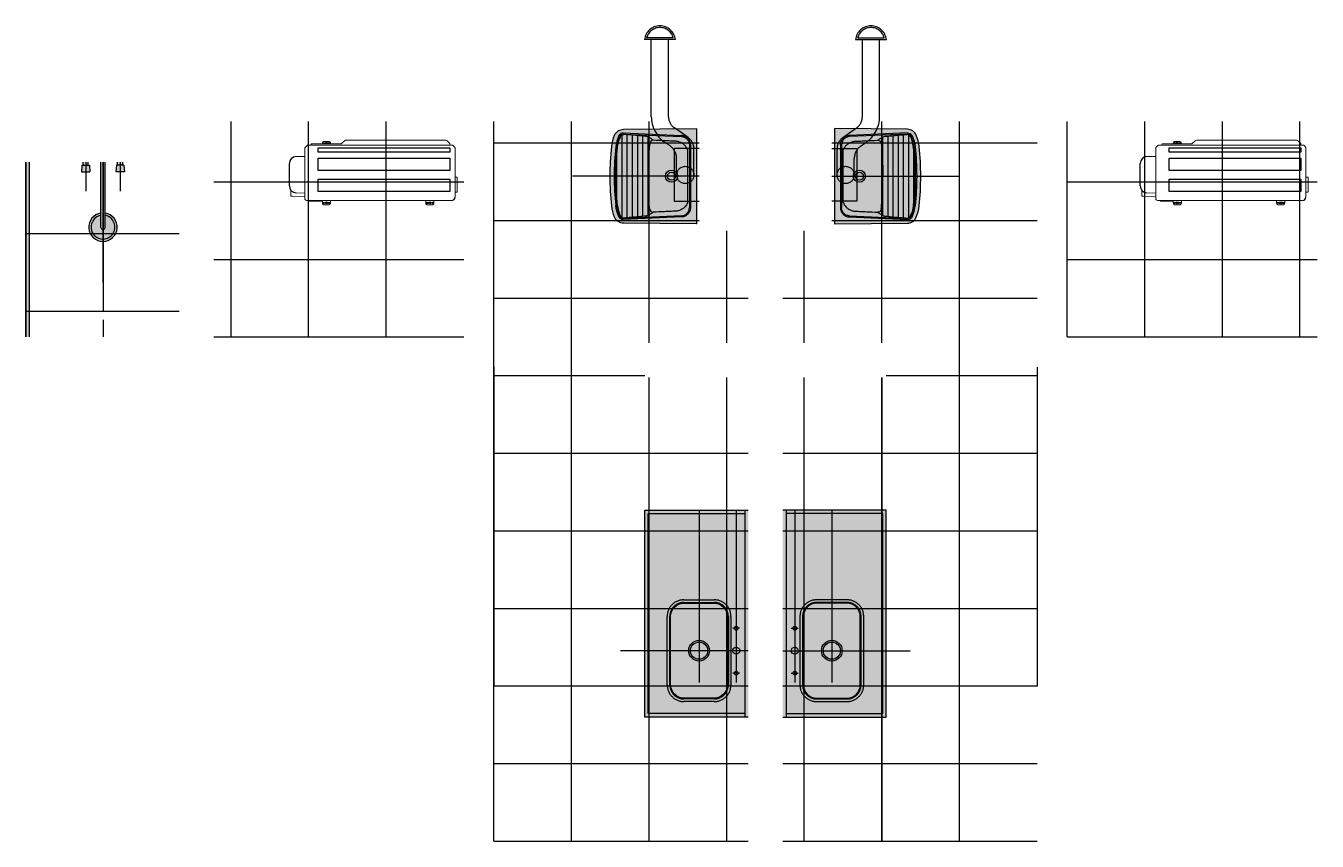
# Model space of a CAD drawing. Header units: millimetres. Extents: x -16.5 to 79.8, y -29.3 to 65.7.
# Drawn here: x -4.29 to 3.2, y 3.77 to 8.5 of the extents above; entities that cross this region are included whole.
import ezdxf

# ---------------------------------------------------------------- set-up
doc = ezdxf.new("R2010")
doc.units = ezdxf.units.MM
doc.header["$LTSCALE"] = 20
doc.linetypes.add('HIDDEN', pattern=[0.375, 0.25, -0.125])
for name, color, linetype in [('Arco-Condensadora', 3, 'Continuous'), ('ARQ-STA - MOBILIÁRIO_GERAL', 251, 'Continuous'), ('ARQ-STA - PISO', 1, 'Continuous'), ('ARQ-STA - PISOS_APARTAMENTOS - BANHEIROS', 8, 'Continuous')]:
    doc.layers.add(name, color=color, linetype=linetype)

# ---------------------------------------------------------------- blocks, each defined once
blk = doc.blocks.new('COND 31.000')
at = {"layer": 'Arco-Condensadora', "color": 8, "linetype": 'Continuous', "lineweight": 5}
for p, q in [((0.02155461180559115, 0.2322039318539026), (0.04847880107038094, 0.2322039318539026)), ((0.1394997727214928, 0.2343993782288862), (0.1197653006007897, 0.2186118005323152)), ((0.7210088845449363, 0.239661904127729), (0.1526560874686353, 0.239661904127729)), ((0.6946962550506584, 0.239661904127729), (0.6951347988755643, 0.239661904127729)), ((0.7341651992920717, 0.2343993782288862), (0.7508298646384475, 0.2199274320070259)), ((-0.09022624291785775, 0.1927377148629574), (-0.09022624291785775, -0.1002960681460934)), ((-0.07977213973078534, 0.2072096610848035), (-0.08891061144313994, 0.1962460654621907)), ((0.7679330738097221, 0.2094023802093261), (-0.07494815765683427, 0.2094023802093261)), ((-0.05214387876179671, 0.2172961690576045), (-0.05652931701084185, 0.2111565555089499)), ((0.1197653006007897, 0.2186118005323152), (-0.04863552816255634, 0.2186118005323152)), ((0.01155461180559314, 0.2222039318539117), (0.01155461180559314, 0.2186118005323152)), ((0.02155461180559115, 0.221203931853907), (0.04847880107038094, 0.221203931853907)), ((0.05847880107037895, 0.2222039318539117), (0.05847880107037895, 0.2186118005323152)), ((0.7512684084633463, 0.2186118005323152), (0.7517069522882522, 0.2098409240342249)), ((0.7797737570821468, 0.1975616969369014), (0.7727570558836732, 0.2072096610848035)), ((0.7810893885568575, -0.09056159602539537), (0.7810893885568575, 0.1936148025127551)), ((-0.09022624291785775, 0.1453320616744946), (-0.1416047339514463, 0.1435603895698847)), ((0.7907737570821425, 0.02521397374941614), (0.7810893885568575, 0.02521397374941614)), ((0.7937737570821426, -0.05905624740660187), (0.7937737570821426, 0.02221397374940182)), ((-0.1709892553109285, -0.05154831940231475), (-0.1709892553109285, -0.08486052630162533)), ((-0.14159296579097, -0.06595863659232748), (-0.09022624291785775, -0.06775731713035782)), ((0.7810893885568575, -0.06205624740660198), (0.7907737570821425, -0.06205624740660198)), ((-0.1705507114860296, -0.08529907012653837), (-0.1617798349879394, -0.0857376139514372)), ((-0.1617798349879394, -0.0857376139514372), (-0.09022624291785775, -0.08793033307595977)), ((-0.08022624291785263, -0.1102960681460985), (0.7609163726112484, -0.1102960681460985)), ((-0.06091475525988699, -0.1151200502200425), (-0.06573873733383806, -0.1102960681460985)), ((-0.06091475525988699, -0.1151200502200425), (0.01155461180559314, -0.1151200502200425)), ((0.01155461180559314, -0.1257960681461014), (0.01155461180559314, -0.1102960681460985)), ((0.02155461180559115, -0.1247960681460967), (0.04847880107037383, -0.1247960681460967)), ((0.02155461180559115, -0.1357960681460924), (0.04847880107037383, -0.1357960681460924)), ((0.05847880107037895, -0.1257960681461014), (0.05847880107037895, -0.1102960681460985)), ((0.6113116624497508, -0.1257960681461014), (0.6113116624497508, -0.1102960681460985)), ((0.6213116624497488, -0.1247960681460967), (0.6482358517145386, -0.1247960681460967)), ((0.6213116624497488, -0.1357960681460924), (0.6482358517145386, -0.1357960681460924)), ((0.6582358517145366, -0.1257960681461014), (0.6582358517145366, -0.1102960681460985))]:
    blk.add_line(p, q, dxfattribs=at)
at = {"layer": 'Arco-Condensadora', "color": 8}
blk.add_line((-0.1802262429178541, -0.02598199255373856), (-0.1802262429178541, 0.103584149595747), dxfattribs=at)
at = {"layer": 'Arco-Condensadora', "color": 8, "linetype": 'Continuous', "lineweight": 5}
for points in [[(0.6872410100272859, 0.239661904127729), (0.6885566415019966, 0.239661904127729), (0.6907493606265191, 0.239661904127729)], [(0.6907493606265191, 0.239661904127729), (0.6920649921012298, 0.239661904127729)], [(0.6920649921012298, 0.239661904127729), (0.6929420797510417, 0.239661904127729)], [(0.6929420797510417, 0.239661904127729), (0.6942577112257595, 0.239661904127729)], [(0.6942577112257595, 0.239661904127729), (0.6951347988755643, 0.239661904127729)], [(0.6951347988755643, 0.239661904127729), (0.6990816932997106, 0.239661904127729)], [(0.6990816932997106, 0.239661904127729), (0.7008358685993272, 0.239661904127729)], [(0.7008358685993272, 0.239661904127729), (0.7025900438989439, 0.239661904127729)], [(0.7025900438989439, 0.239661904127729), (0.7047827630234664, 0.239661904127729)], [(0.7047827630234664, 0.239661904127729), (0.7065369383230831, 0.239661904127729)], [(0.7065369383230831, 0.239661904127729), (0.7082911136226997, 0.239661904127729)]]:
    blk.add_lwpolyline(points, dxfattribs=at)
at = {"layer": 'Arco-Condensadora', "color": 8}
for points in [[(0.7510893888997145, 0.168982010699068), (-0.01311061036656724, 0.168982010699068), (-0.01311061036656724, 0.1953841354038559), (0.7510893888997145, 0.1953841354038559)], [(0.7510893888997145, 0.06382100551897452), (-0.01311061036657435, 0.06382100551897452), (-0.01311061036657435, 0.1354199877692537), (0.7510893888997145, 0.1354199877692537)], [(0.7510893888997145, -0.058834299653725), (-0.01311061036657435, -0.058834299653725), (-0.01311061036657435, 0.01276468259655417), (0.7510893888997145, 0.01276468259655417)]]:
    blk.add_lwpolyline(points, close=True, dxfattribs=at)
for centre, radius in [((0.02001670643798548, 0.221203931853907), 0.003500000000000001), ((0.05001670643798661, 0.221203931853907), 0.003500000000000001), ((0.02001670643798548, -0.1247960681460967), 0.003500000000000001), ((0.03501670643798604, -0.1247960681460967), 0.006000000000000002), ((0.05001670643798661, -0.1247960681460967), 0.003500000000000001), ((0.6197737570821431, -0.1247960681460967), 0.003500000000000001), ((0.6347737570821437, -0.1247960681460967), 0.006000000000000002), ((0.6497737570821442, -0.1247960681460967), 0.003500000000000001)]:
    blk.add_circle(centre, radius, dxfattribs=at)
at = {"layer": 'Arco-Condensadora', "color": 8, "linetype": 'Continuous', "lineweight": 5}
for centre, radius, start, end in [((0.02155461180482376, 0.2222039318546649), 0.009999999999236026, 89.99999999562355, 180), ((0.04847880107168123, 0.2222039318552049), 0.009999999998695787, 0, 90.00000000747414), ((0.7907737570858515, 0.02221397375311085), 0.0029999999962929, 0, 90.00000007081817), ((0.7907737570978455, -0.05905624742229065), 0.002999999984300303, 269.9999997001563, 0), ((-0.08022624291862002, -0.1002960681468608), 0.009999999999236026, 180, 270.0000000043764), ((0.02155461180482376, -0.1257960681468546), 0.009999999999236026, 180, 270.0000000043764), ((0.04847880107168123, -0.1257960681473946), 0.009999999998695787, 269.9999999925254, 0), ((0.6213116624489885, -0.1257960681468688), 0.009999999999236026, 180, 270.0000000043764), ((0.6482358517158389, -0.1257960681474088), 0.009999999998695787, 269.9999999925254, 0)]:
    blk.add_arc(centre, radius, start, end, dxfattribs=at)
at = {"layer": 'Arco-Condensadora', "color": 8}
for centre, radius, start, end in [((0.03501670643798604, 0.221203931853907), 0.006000000000000002, 334.4040572428987, 205.5959427571013), ((-0.1402262429175778, 0.103584149595477), 0.0400000000002774, 91.97493401127183, 180), ((-0.1402262429186649, -0.02598199255452016), 0.03999999999919486, 180, 268.0419325718848), ((0.7610622727683776, -0.09026732187417963), 0.02002927767247612, 269.5826341169018, 359.1581686662832)]:
    blk.add_arc(centre, radius, start, end, dxfattribs=at)
at = {"layer": 'Arco-Condensadora', "color": 8, "linetype": 'Continuous', "lineweight": 5}
for points in [[(0.1394997727214928, 0.2343993782288862), (0.1430081233207332, 0.2379077288281195), (0.1478321053946843, 0.2396619041277432), (0.1526560874686353, 0.2396619041277432)], [(0.7210088845449363, 0.239661904127729), (0.7258328666188874, 0.239661904127729), (0.7302183048679325, 0.2379077288281195), (0.7341651992920717, 0.2343993782288862)], [(-0.09022624291785775, 0.1927377148629574), (-0.09022624291785775, 0.1940533463376681), (-0.08978769909295181, 0.1953689778123788), (-0.08891061144313994, 0.1962460654621907)], [(-0.07977213973078534, 0.2072096610848035), (-0.07845650825606754, 0.2085252925595142), (-0.0767023329564509, 0.2094023802093261), (-0.07494815765683427, 0.2094023802093261)], [(-0.07977213973078534, 0.2072096610848035), (-0.07977213973078534, 0.2072096610848035), (-0.0793335959058794, 0.2076482049097024), (-0.0793335959058794, 0.2076482049097024)], [(-0.05652931701084185, 0.2111565555089499), (-0.05740640466064661, 0.2098409240342249), (-0.05872203613536442, 0.2094023802093261), (-0.06003766761008222, 0.2094023802093261)], [(-0.05214387876179671, 0.2172961690576045), (-0.05126679111198484, 0.2181732567074164), (-0.04995115963727415, 0.2186118005323152), (-0.04863552816255634, 0.2186118005323152)], [(0.7508298646384475, 0.2199274320070259), (0.7512684084633463, 0.2194888881821271), (0.7512684084633463, 0.2190503443572283), (0.7512684084633463, 0.2186118005323152)], [(0.7517069522882522, 0.2098409240342249), (0.7517069522882522, 0.2098409240342249), (0.7512684084633463, 0.2094023802093261), (0.7512684084633463, 0.2094023802093261)], [(0.7679330738097221, 0.2094023802093261), (0.7696872491093387, 0.2094023802093261), (0.7714414244089554, 0.2085252925595142), (0.7727570558836732, 0.2072096610848035)], [(0.7797737570821468, 0.1975616969369014), (0.7806508447319516, 0.1962460654621907), (0.7810893885568575, 0.1949304339874658), (0.7810893885568575, 0.1936148025127551)], [(-0.1705507114860296, -0.08529907012653837), (-0.1705507114860296, -0.08529907012653837), (-0.1709892553109285, -0.08486052630162533), (-0.1709892553109285, -0.08486052630162533)]]:
    blk.add_open_spline(points, degree=3, dxfattribs=at)
blk = doc.blocks.new('MS - L1A - PRE - TOB - TIPO_1_AO_16 - MOBILIÁRIO - LAYOUT_GERAL')
at = {"layer": 'ARQ-STA - MOBILIÁRIO_GERAL'}
h = blk.add_hatch(color=255, dxfattribs=at)
h.dxf.hatch_style = 1
h.paths.add_polyline_path([(3319.353394233213, 1278.571209936497, -0.2993671127984034), (3319.301900243715, 1278.605687980269, -0.0738346971453864), (3319.284926739155, 1278.671708934349, -0.0521677413022504), (3319.284926739155, 1279.015710938647, -0.0738346971435509), (3319.301900243714, 1279.081731892726, -0.2993671128003883), (3319.353394233212, 1279.116209936497), (3319.774630264439, 1279.119684048095, -0.4166311899315618), (3319.776714151374, 1279.117617276984), (3319.776714151374, 1278.569802596011, -0.4166311899315642), (3319.774630264439, 1278.567735824899)])
h = blk.add_hatch(color=255, dxfattribs=at)
h.dxf.hatch_style = 1
h.paths.add_polyline_path([(3321.000022631326, 1278.571209936497, 0.2993671127984034), (3321.051516620825, 1278.605687980269, 0.0738346971453864), (3321.068490125384, 1278.671708934349, 0.0521677413022504), (3321.068490125384, 1279.015710938647, 0.0738346971435509), (3321.051516620825, 1279.081731892726, 0.2993671128003883), (3321.000022631328, 1279.116209936497), (3320.5787866001, 1279.119684048095, 0.4166311899315618), (3320.576702713165, 1279.117617276984), (3320.576702713165, 1278.569802596011, 0.4166311899315642), (3320.5787866001, 1278.567735824899)])
h = blk.add_hatch(color=255, dxfattribs=at)
h.dxf.hatch_style = 1
h.paths.add_polyline_path([(3316.419310126632, 1278.926205256027), (3316.419310126632, 1278.90874978247), (3316.412496818233, 1278.90874978247), (3316.409691639146, 1278.868750948552), (3316.459551687259, 1278.868775204618), (3316.456123435029, 1278.90874978247), (3316.449310126631, 1278.90874978247), (3316.449310126631, 1278.926205256027)])
edge = h.paths.add_edge_path()
edge.add_line((3316.322168517754, 1278.926205256027), (3316.346508405632, 1278.926205256027))
edge.add_line((3316.346508405632, 1278.926205256027), (3316.346508405632, 1278.629995553716))
edge.add_arc((3316.334338461692, 1278.548370326109), 0.0825274821947321, -261.5199317464144, 81.5199317464145, ccw=False)
edge.add_line((3316.322168517754, 1278.629995553716), (3316.322168517754, 1278.926205256027))
h.paths.add_polyline_path([(3316.219366796754, 1278.926205256027), (3316.249366796753, 1278.926205256027), (3316.249366796753, 1278.90874978247), (3316.256180105153, 1278.90874978247), (3316.258985284239, 1278.868750948552), (3316.209125236126, 1278.868775204618), (3316.212553488356, 1278.90874978247), (3316.219366796754, 1278.90874978247)])
h.paths.add_polyline_path([(3315.906837431692, 1278.926205256027), (3315.886837431692, 1278.926205256027), (3315.886837431692, 1277.911209997817), (3315.906837431692, 1277.911209997817)])
h = blk.add_hatch(color=255, dxfattribs=at)
h.dxf.hatch_style = 1
h.paths.add_polyline_path([(3319.476768772125, 1276.90613205806), (3320.076768772125, 1276.90613205806), (3320.076768772125, 1275.70613205806), (3319.476768772125, 1275.70613205806)])
h = blk.add_hatch(color=255, dxfattribs=at)
h.dxf.hatch_style = 1
h.paths.add_polyline_path([(3320.876648092415, 1276.90613205806), (3320.276648092415, 1276.90613205806), (3320.276648092415, 1275.70613205806), (3320.876648092415, 1275.70613205806)])
for p, q in [((3319.345563270422, 1278.602785605762), (3319.345563270422, 1279.084634267233)), ((3319.351798880223, 1279.088479915758), (3319.690154291534, 1279.073692136568)), ((3319.352067824065, 1279.09463355074), (3319.690423235374, 1279.079845771783)), ((3319.375563270423, 1278.602692758122), (3319.375563270423, 1279.084727114874)), ((3319.405563270424, 1278.605372031879), (3319.405563270424, 1279.082047841116)), ((3319.435563270425, 1278.608040768156), (3319.435563270425, 1279.079379104839)), ((3319.465563270427, 1278.610709504433), (3319.465563270427, 1279.076710368563)), ((3319.495563270429, 1278.614904526321), (3319.495563270427, 1279.072515346674)), ((3321.001349040475, 1279.09463355074), (3320.662993629166, 1279.079845771783)), ((3321.001617984316, 1279.088479915758), (3320.663262573006, 1279.073692136568)), ((3320.857853594111, 1278.614904526321), (3320.857853594112, 1279.072515346674)), ((3320.887853594113, 1278.610709504433), (3320.887853594113, 1279.076710368563)), ((3320.917853594114, 1278.608040768156), (3320.917853594114, 1279.079379104839)), ((3320.947853594115, 1278.605372031879), (3320.947853594115, 1279.082047841116)), ((3320.977853594116, 1278.602692758122), (3320.977853594116, 1279.084727114874)), ((3321.007853594118, 1278.602785605762), (3321.007853594118, 1279.084634267233)), ((3319.31556327042, 1278.707910290455), (3319.31556327042, 1278.979523641611)), ((3319.735291221838, 1279.025480339428), (3319.735291221838, 1278.661939533901)), ((3319.741491131096, 1279.025480339428), (3319.741491131096, 1278.661939533901)), ((3320.611925733444, 1279.025480339428), (3320.611925733444, 1278.661939533901)), ((3320.618125642702, 1279.025480339428), (3320.618125642702, 1278.661939533901)), ((3321.03785359412, 1278.707910290455), (3321.03785359412, 1278.979523641611)), ((3316.212553488356, 1278.90874978247), (3316.209125236126, 1278.868775204618)), ((3316.212553488356, 1278.90874978247), (3316.256180105153, 1278.90874978247)), ((3316.219366796754, 1278.90874978247), (3316.219366796754, 1278.926205256027)), ((3316.249366796753, 1278.90874978247), (3316.249366796753, 1278.926205256027)), ((3316.256180105153, 1278.90874978247), (3316.258985284239, 1278.868750948552)), ((3316.322168517754, 1278.546169893443), (3316.322168517754, 1278.926205256027)), ((3316.346508405632, 1278.546169893441), (3316.346508405632, 1278.926205256027)), ((3316.412496818233, 1278.90874978247), (3316.409691639146, 1278.868750948552)), ((3316.456123435029, 1278.90874978247), (3316.412496818233, 1278.90874978247)), ((3316.419310126632, 1278.90874978247), (3316.419310126632, 1278.926205256027)), ((3316.449310126631, 1278.90874978247), (3316.449310126631, 1278.926205256027)), ((3316.456123435029, 1278.90874978247), (3316.459551687259, 1278.868775204618)), ((3316.209125236126, 1278.868775204618), (3316.258985284239, 1278.868750948552)), ((3316.459551687259, 1278.868775204618), (3316.409691639146, 1278.868750948552)), ((3319.690154291534, 1278.613727736644), (3319.351798880223, 1278.598939957571)), ((3319.690423235374, 1278.607574101545), (3319.352067824065, 1278.592786322588)), ((3320.662993629166, 1278.607574101545), (3321.001349040475, 1278.592786322588)), ((3320.663262573006, 1278.613727736644), (3321.001617984316, 1278.598939957571))]:
    blk.add_line(p, q, dxfattribs=at)
at = {"layer": 'ARQ-STA - MOBILIÁRIO_GERAL', "linetype": 'HIDDEN', "ltscale": 0.2}
for p, q in [((3316.334338461692, 1278.926205256027), (3316.334338461692, 1278.226205256027)), ((3319.791714151374, 1278.843709936498), (3319.056714151375, 1278.843709936498)), ((3320.561702713165, 1278.843709936498), (3321.296702713165, 1278.843709936498))]:
    blk.add_line(p, q, dxfattribs=at)
at = {"layer": 'ARQ-STA - MOBILIÁRIO_GERAL', "linetype": 'HIDDEN', "ltscale": 0.1}
for p, q in [((3319.791714151374, 1278.843709936498), (3319.424214151374, 1278.843709936498)), ((3320.561702713165, 1278.843709936498), (3320.929202713165, 1278.843709936498))]:
    blk.add_line(p, q, dxfattribs=at)
at = {"layer": 'ARQ-STA - MOBILIÁRIO_GERAL', "linetype": 'HIDDEN', "ltscale": 0.5}
for points in [[(3319.65416705583, 1279.636209948872), (3319.475281617631, 1279.636209948872, -0.8944271909802047)], [(3320.699249808709, 1279.636209948872), (3320.878135246909, 1279.636209948872, 0.8944271909802047)], [(3319.642184003654, 1279.646335198872), (3319.487264669807, 1279.646335198872, -0.7745966692178756)], [(3320.711232860885, 1279.646335198872), (3320.866152194733, 1279.646335198872, 0.7745966692178756)]]:
    blk.add_lwpolyline(points, format="xyb", close=True, dxfattribs=at)
for points in [[(3319.661650688307, 1278.843709936498), (3319.661650688307, 1278.947033950987, 0.2436657132241929), (3319.624998581675, 1279.017778335557), (3319.590906530699, 1279.04184845981, -0.2436657132241928), (3319.514724322918, 1279.188892215267), (3319.514724322918, 1279.636209948872)], [(3319.761650688307, 1278.843709936498), (3319.761650688307, 1279.002262568648, 0.2436657132241424), (3319.727791929294, 1279.06761534885), (3319.648583081932, 1279.123539435064, -0.243665713224143), (3319.614724322919, 1279.188892215267), (3319.614724322919, 1279.636209948872)], [(3320.591766176232, 1278.843709936498), (3320.591766176232, 1279.002262568648, -0.2436657132241424), (3320.625624935246, 1279.06761534885), (3320.704833782607, 1279.123539435064, 0.243665713224143), (3320.738692541621, 1279.188892215267), (3320.738692541621, 1279.636209948872)], [(3320.691766176233, 1278.843709936498), (3320.691766176233, 1278.947033950987, -0.2436657132241929), (3320.728418282865, 1279.017778335557), (3320.762510333841, 1279.04184845981, 0.2436657132241928), (3320.838692541621, 1279.188892215267), (3320.838692541621, 1279.636209948872)]]:
    blk.add_lwpolyline(points, format="xyb", dxfattribs=at)
at = {"layer": 'ARQ-STA - MOBILIÁRIO_GERAL'}
for points in [[(3319.776714151374, 1279.117617276984), (3319.776714151374, 1278.573936419398), (3319.776714151374, 1278.569802596011, -0.4166311899318895), (3319.774630264438, 1278.567735824899), (3319.353394233213, 1278.571209936497, -0.2993671127975443), (3319.301900243715, 1278.605687980269, -0.073834697145248), (3319.284926739155, 1278.671708934349, -0.0521677413022635), (3319.284926739155, 1279.015710938647, -0.0738346971453011), (3319.301900243715, 1279.081731892727, -0.2993671127982297), (3319.353394233213, 1279.116209936498), (3319.774630264438, 1279.119684048096, -0.4166311899731284), (3319.776714151374, 1279.117617276984)], [(3320.576702713165, 1279.117617276984), (3320.576702713165, 1278.573936419398), (3320.576702713165, 1278.569802596011, 0.4166311899318895), (3320.578786600102, 1278.567735824899), (3321.000022631326, 1278.571209936497, 0.2993671127975443), (3321.051516620825, 1278.605687980269, 0.073834697145248), (3321.068490125384, 1278.671708934349, 0.0521677413022635), (3321.068490125384, 1279.015710938647, 0.0738346971453011), (3321.051516620825, 1279.081731892727, 0.2993671127982297), (3321.000022631326, 1279.116209936498), (3320.578786600102, 1279.119684048096, 0.4166311899731284), (3320.576702713165, 1279.117617276984)]]:
    blk.add_lwpolyline(points, format="xyb", dxfattribs=at)
at = {"layer": 'ARQ-STA - MOBILIÁRIO_GERAL', "linetype": 'HIDDEN', "ltscale": 0.2}
for points in [[(3319.791763722255, 1279.00359097662), (3319.646763722255, 1279.00359097662), (3319.646763722255, 1278.698590976621), (3319.79185877007, 1278.698590976621)], [(3320.561653142285, 1279.00359097662), (3320.706653142285, 1279.00359097662), (3320.706653142285, 1278.698590976621), (3320.56155809447, 1278.698590976621)], [(3316.234055260181, 1278.926205256027), (3316.234055260181, 1278.756205256027)], [(3316.434621663204, 1278.926205256027), (3316.434621663204, 1278.756205256027)], [(3319.791768772122, 1276.90613205806), (3319.791768772179, 1275.70613205806)], [(3320.006768772122, 1276.90613205806), (3320.006768772179, 1275.70613205806)], [(3320.346648092418, 1276.906132058061), (3320.34664809236, 1275.70613205806)], [(3320.561648092418, 1276.906132058061), (3320.56164809236, 1275.70613205806)], [(3320.076742900472, 1276.091181475264), (3319.336742900472, 1276.091181475264)], [(3320.276673964067, 1276.091181475264), (3321.016673964066, 1276.091181475264)]]:
    blk.add_lwpolyline(points, dxfattribs=at)
at = {"layer": 'ARQ-STA - MOBILIÁRIO_GERAL'}
for points in [[(3319.725757612412, 1278.691209936499), (3319.725757612547, 1278.996209936497)], [(3320.627659252128, 1278.691209936499), (3320.627659251993, 1278.996209936497)], [(3315.886837431692, 1278.926205256027), (3315.886837431701, 1277.911209997817)], [(3315.906837431692, 1278.926205256027), (3315.906837431692, 1277.911080006026)], [(3320.076768772179, 1275.70613205806), (3319.47676877218, 1275.70613205806), (3319.476768772125, 1276.90613205806), (3320.076768772124, 1276.90613205806)], [(3320.056635757723, 1275.72613205806), (3319.496768772181, 1275.72613205806), (3319.496768772125, 1276.886132058061), (3320.056768772125, 1276.886132058061)], [(3320.056768772123, 1276.90613205806), (3320.05676877218, 1275.706307536488)], [(3320.276781106817, 1275.70613205806), (3320.876648092358, 1275.70613205806), (3320.876648092415, 1276.906132058061), (3320.276648092415, 1276.906132058061)], [(3320.296648092417, 1276.906132058061), (3320.296648092359, 1275.706307536488)], [(3320.296781106817, 1275.72613205806), (3320.856648092359, 1275.72613205806), (3320.856648092414, 1276.886132058061), (3320.296648092415, 1276.886132058061)]]:
    blk.add_lwpolyline(points, dxfattribs=at)
at = {"layer": 'ARQ-STA - MOBILIÁRIO_GERAL', "linetype": 'HIDDEN', "ltscale": 0.2}
for points in [[(3319.606768772177, 1275.893107536487), (3319.606768772177, 1276.289507536488, -0.4142135623750764), (3319.703568772179, 1276.386307536488), (3319.879968772179, 1276.386307536488, -0.4142135623743884), (3319.976768772178, 1276.289507536488), (3319.976768772178, 1275.893107536487, -0.4142135623750764), (3319.879968772179, 1275.796307536488), (3319.703568772179, 1275.796307536488, -0.4142135623743884)], [(3319.621768772178, 1275.893107536487), (3319.621768772178, 1276.289507536488, -0.4142135623746908), (3319.703568772179, 1276.371307536488), (3319.879968772179, 1276.371307536488, -0.4142135623746908), (3319.961768772179, 1276.289507536488), (3319.961768772179, 1275.893107536487, -0.4142135623746908), (3319.879968772179, 1275.811307536487), (3319.703568772179, 1275.811307536487, -0.4142135623746908)], [(3320.746648092362, 1275.893107536487), (3320.746648092362, 1276.289507536488, 0.4142135623750764), (3320.649848092361, 1276.386307536488), (3320.473448092361, 1276.386307536488, 0.4142135623743884), (3320.376648092361, 1276.289507536488), (3320.376648092361, 1275.893107536487, 0.4142135623750764), (3320.473448092361, 1275.796307536488), (3320.649848092361, 1275.796307536488, 0.4142135623743884)], [(3320.731648092361, 1275.893107536487), (3320.731648092361, 1276.289507536488, 0.4142135623746908), (3320.649848092361, 1276.371307536488), (3320.473448092361, 1276.371307536488, 0.4142135623746908), (3320.39164809236, 1276.289507536488), (3320.39164809236, 1275.893107536487, 0.4142135623746908), (3320.473448092361, 1275.811307536487), (3320.649848092361, 1275.811307536487, 0.4142135623746908)]]:
    blk.add_lwpolyline(points, format="xyb", close=True, dxfattribs=at)
at = {"layer": 'ARQ-STA - MOBILIÁRIO_GERAL'}
for points in [[(3319.626768772178, 1275.893107536487), (3319.626768772178, 1276.289507536488, -0.4142135623730951), (3319.703568772179, 1276.366307536488), (3319.879968772179, 1276.366307536488, -0.4142135623730951), (3319.956768772179, 1276.289507536488), (3319.956768772179, 1275.893107536487, -0.4142135623730951), (3319.879968772179, 1275.816307536487), (3319.703568772179, 1275.816307536487, -0.4142135623730951)], [(3320.726648092362, 1275.893107536487), (3320.726648092362, 1276.289507536488, 0.4142135623730951), (3320.649848092361, 1276.366307536488), (3320.473448092361, 1276.366307536488, 0.4142135623730951), (3320.396648092361, 1276.289507536488), (3320.396648092361, 1275.893107536487, 0.4142135623730951), (3320.473448092361, 1275.816307536487), (3320.649848092361, 1275.816307536487, 0.4142135623730951)]]:
    blk.add_lwpolyline(points, format="xyb", close=True, dxfattribs=at)
at = {"layer": 'ARQ-STA - MOBILIÁRIO_GERAL', "linetype": 'HIDDEN', "ltscale": 0.1}
for points in [[(3320.026768772176, 1276.221307536489), (3319.986768772176, 1276.221307536489)], [(3320.326648092364, 1276.221307536489), (3320.366648092364, 1276.221307536489)], [(3320.026768772177, 1275.961307536488), (3319.986768772177, 1275.961307536488)], [(3320.326648092362, 1275.961307536488), (3320.366648092362, 1275.961307536488)]]:
    blk.add_lwpolyline(points, dxfattribs=at)
at = {"layer": 'ARQ-STA - MOBILIÁRIO_GERAL', "linetype": 'HIDDEN', "ltscale": 0.5}
for centre in [(3319.711785110758, 1278.851090976622), (3320.641631753782, 1278.851090976622)]:
    blk.add_circle(centre, 0.0500000000001819, dxfattribs=at)
at = {"layer": 'ARQ-STA - MOBILIÁRIO_GERAL', "ltscale": 5}
for centre, radius in [((3319.632035253248, 1278.843709936498), 0.0352107449425928), ((3319.632035253248, 1278.843709936498), 0.0232519657706902), ((3320.721381611292, 1278.843709936498), 0.0352107449425928), ((3320.721381611292, 1278.843709936498), 0.0232519657706902), ((3320.006768772177, 1276.221307536489), 0.0109999999999773), ((3320.346648092363, 1276.221307536489), 0.0109999999999773), ((3319.791768772177, 1276.091307536488), 0.0600000000000546), ((3319.791768772177, 1276.091307536488), 0.0500000000000455), ((3320.561648092362, 1276.091307536488), 0.0600000000000546), ((3320.561648092362, 1276.091307536488), 0.0500000000000455), ((3320.006768772177, 1276.091307536488), 0.0200000000000182), ((3320.346648092363, 1276.091307536488), 0.0200000000000182), ((3320.006768772177, 1275.961307536488), 0.0109999999999773), ((3320.346648092363, 1275.961307536488), 0.0109999999999773)]:
    blk.add_circle(centre, radius, dxfattribs=at)
at = {"layer": 'ARQ-STA - MOBILIÁRIO_GERAL'}
for centre, radius, start, end in [((3316.334338461692, 1278.548370326109), 0.0825274821946465, 98.48006825455917, 81.51993174544084), ((3316.334338461692, 1278.548370326109), 0.0692747339751773, 100.1180295756705, 79.88197042432951), ((3316.334338461692, 1278.546169893443), 0.0121699439382994, 180, 0)]:
    blk.add_arc(centre, radius, start, end, dxfattribs=at)
at = {"layer": 'ARQ-STA - MOBILIÁRIO_GERAL', "extrusion": (0, 0, -1)}
for centre, major_axis, ratio, start_param, end_param in [((3319.35382443125, 1279.066096850107), (-0.0111139371450645, -0.0174259501652807), 0.974341321932988, 1.425260570300079, 2.606198474235629), ((3320.828164071711, 1279.032207074932), (0.0115573652851799, -0.017135070635752), 0.976386852434633, 3.702014485312755, 5.176402203110113), ((3319.35382443125, 1278.621323022888), (-0.0111139371450645, 0.0174259501652807), 0.974341321932988, -2.606198474235629, -1.425260570300079), ((3320.828164071711, 1278.655212798397), (0.0115573652851799, 0.017135070635752), 0.976386852434633, 7.389968411249057, 8.864356129046417)]:
    blk.add_ellipse(centre, major_axis=major_axis, ratio=ratio, start_param=start_param, end_param=end_param, dxfattribs=at)
at = {"layer": 'ARQ-STA - MOBILIÁRIO_GERAL'}
for centre, major_axis, ratio, start_param, end_param in [((3319.525252792828, 1279.032207074932), (-0.0115573652851799, -0.017135070635752), 0.976386852434633, 3.702014485312755, 5.176402203110113), ((3320.99959243329, 1279.066096850107), (0.0111139371450645, -0.0174259501652807), 0.974341321932988, 1.425260570300079, 2.606198474235629), ((3319.525252792828, 1278.655212798397), (-0.0115573652851799, 0.017135070635752), 0.976386852434633, 7.389968411249057, 8.864356129046417), ((3320.99959243329, 1278.621323022888), (0.0111139371450645, 0.0174259501652807), 0.974341321932988, -2.606198474235629, -1.425260570300079)]:
    blk.add_ellipse(centre, major_axis=major_axis, ratio=ratio, start_param=start_param, end_param=end_param, dxfattribs=at)
for points in [[(3319.326552326053, 1279.079288167305), (3319.316888045364, 1279.05831339211), (3319.31085361548, 1279.036341783366), (3319.308450607194, 1279.013372909751)], [(3319.335413330659, 1279.074283984772), (3319.332494218836, 1279.067690451047), (3319.329947797208, 1279.060997365082), (3319.327761751932, 1279.054208016569)], [(3319.396301368159, 1279.082871760268), (3319.382402405623, 1279.084108182452), (3319.368550674324, 1279.085355938971), (3319.354720910648, 1279.086608967181)], [(3320.95711549638, 1279.082871760268), (3320.971014458916, 1279.084108182452), (3320.984866190216, 1279.085355938971), (3320.998695953892, 1279.086608967181)], [(3321.01800353388, 1279.074283984772), (3321.020922645704, 1279.067690451047), (3321.023469067332, 1279.060997365082), (3321.025655112607, 1279.054208016569)], [(3321.026864538487, 1279.079288167305), (3321.036528819176, 1279.05831339211), (3321.042563249059, 1279.036341783366), (3321.044966257345, 1279.013372909751)], [(3319.308450607194, 1279.013372909751), (3319.296617157369, 1278.900264261065), (3319.296617157369, 1278.787155612263), (3319.308450607194, 1278.674046963578)], [(3321.044966257345, 1279.013372909751), (3321.056799707171, 1278.900264261065), (3321.056799707171, 1278.787155612263), (3321.044966257345, 1278.674046963578)], [(3319.326552326053, 1278.608131705791), (3319.316888045364, 1278.629106481102), (3319.31085361548, 1278.651078089963), (3319.308450607194, 1278.674046963578)], [(3321.026864538487, 1278.608131705791), (3321.036528819176, 1278.629106481102), (3321.042563249059, 1278.651078089963), (3321.044966257345, 1278.674046963578)], [(3319.335413330659, 1278.613135888223), (3319.332494218836, 1278.619729421948), (3319.329947797208, 1278.626422507914), (3319.327761751932, 1278.633211856426)], [(3319.396301368159, 1278.604548112727), (3319.382402405623, 1278.603311690543), (3319.368550674324, 1278.602063934024), (3319.354720910648, 1278.600810905814)], [(3320.95711549638, 1278.604548112727), (3320.971014458916, 1278.603311690543), (3320.984866190216, 1278.602063934024), (3320.998695953892, 1278.600810905814)], [(3321.01800353388, 1278.613135888223), (3321.020922645704, 1278.619729421948), (3321.023469067332, 1278.626422507914), (3321.025655112607, 1278.633211856426)]]:
    blk.add_open_spline(points, degree=3, dxfattribs=at)
for points, knots in [([(3319.314435252764, 1279.012746794856), (3319.315599451268, 1279.023855323795), (3319.317682658748, 1279.034848866294), (3319.323563418312, 1279.056204012486), (3319.327363195091, 1279.06661669934), (3319.332044039231, 1279.076757820564)], [0, 0, 0, 0, 0.5, 0.5, 1, 1, 1, 1]), ([(3319.318695078829, 1279.012746794782), (3319.319434339356, 1279.019812926079), (3319.320543269137, 1279.026818599487), (3319.323543941204, 1279.040700586218), (3319.325422788025, 1279.047541869702), (3319.327761751932, 1279.054208016569)], [0, 0, 0, 0, 0.5, 0.5, 1, 1, 1, 1]), ([(3319.352067824065, 1279.09463355074), (3319.34676510371, 1279.094865305473), (3319.341451625766, 1279.093540465933), (3319.332427095466, 1279.088140106768), (3319.328774453334, 1279.084110939185), (3319.326552326053, 1279.079288167305)], [0, 0, 0, 0, 0.5, 0.5, 1, 1, 1, 1]), ([(3319.332044039231, 1279.076757820564), (3319.333753756557, 1279.080488775166), (3319.336592640456, 1279.083592594958), (3319.343597380289, 1279.087708138054), (3319.347709210783, 1279.088685138624), (3319.351798880223, 1279.088479915758)], [0, 0, 0, 0, 0.5, 0.5, 1, 1, 1, 1]), ([(3319.473361348682, 1279.076016668084), (3319.460572774764, 1279.077154312456), (3319.447784200845, 1279.078291956827), (3319.434940870758, 1279.079434472191), (3319.43488611459, 1279.079439343184), (3319.421988028333, 1279.08058672954), (3319.409144698246, 1279.081729244904), (3319.396301368159, 1279.082871760268)], [0, 0, 0, 0, 0.4978683032932964, 0.4978683032932964, 0.5000000000000023, 0.5000000000000023, 1, 1, 1, 1]), ([(3319.498654034249, 1279.071296986872), (3319.495891114536, 1279.072610832122), (3319.492809182126, 1279.073396917966), (3319.486575501648, 1279.074476051599), (3319.484191022537, 1279.074825363445), (3319.479064889841, 1279.075462751262), (3319.47631277251, 1279.07575411569), (3319.473361348682, 1279.076016668084)], [0, 0, 0, 0, 0.5, 0.5, 0.75, 0.75, 1, 1, 1, 1]), ([(3319.526149272366, 1279.052719191865), (3319.525214846692, 1279.053349448902), (3319.524280604265, 1279.053979701879), (3319.520504118794, 1279.056527846218), (3319.517663361267, 1279.058445704654), (3319.510565405006, 1279.063240263898), (3319.506310174141, 1279.066116921063), (3319.500923252491, 1279.069761337836), (3319.499788529452, 1279.070529164888), (3319.498654034249, 1279.071296986871)], [0, 0, 0, 0, 0.1017697794856006, 0.1017697794856006, 0.4114629191138014, 0.4114629191138014, 0.876002728744069, 0.876002728744069, 1, 1, 1, 1]), ([(3319.656005852583, 1279.046559952324), (3319.645173300135, 1279.047034781667), (3319.634340708338, 1279.047509402161), (3319.612675706468, 1279.048459611725), (3319.601841667046, 1279.048926508761), (3319.569352774609, 1279.050397760242), (3319.547685269809, 1279.051490094986), (3319.526149272297, 1279.052719191889)], [0, 0, 0, 0, 0.25, 0.25, 0.5, 0.5, 1, 1, 1, 1]), ([(3319.725757612547, 1278.996209936497), (3319.723973104748, 1279.000627952693), (3319.721829864097, 1279.004837544504), (3319.716653509958, 1279.013157213464), (3319.713529167541, 1279.017272135949), (3319.706578999253, 1279.024808740135), (3319.702795154841, 1279.028200840003), (3319.694617073012, 1279.0342416555), (3319.690167402693, 1279.036912610879), (3319.680940719398, 1279.04128921056), (3319.676163540532, 1279.043011840906), (3319.668749818539, 1279.044892934857), (3319.666229062325, 1279.045403132107), (3319.661138210988, 1279.046171727831), (3319.658538568609, 1279.046431417818), (3319.656005852583, 1279.046559952324)], [0.2588875588217959, 0.2588875588217959, 0.2588875588217959, 0.2588875588217959, 0.3750000000000006, 0.3750000000000006, 0.5000000000000007, 0.5000000000000007, 0.6250000000000007, 0.6250000000000007, 0.7500000000000007, 0.7500000000000007, 0.8750000000000007, 0.8750000000000007, 0.9375000000000004, 0.9375000000000004, 1, 1, 1, 1]), ([(3319.690154291534, 1279.073692136568), (3319.696214732442, 1279.073439303793), (3319.702296648018, 1279.071976511165), (3319.710559983815, 1279.068151181804), (3319.713168065606, 1279.066618592486), (3319.718090239756, 1279.063036234824), (3319.720392506879, 1279.060985066587), (3319.726559691907, 1279.054318973919), (3319.729831817753, 1279.049018527738), (3319.734169782449, 1279.037717784297), (3319.735293761089, 1279.031544264064), (3319.735291221838, 1279.025480339428)], [0, 0, 0, 0, 0.2500000000000004, 0.2500000000000004, 0.375, 0.375, 0.4999999999999999, 0.4999999999999999, 0.75, 0.75, 1, 1, 1, 1]), ([(3319.741491131096, 1279.025480339428), (3319.741491131096, 1279.032403348487), (3319.740203112208, 1279.039294916446), (3319.735263448285, 1279.0520346372), (3319.731546797751, 1279.058002218845), (3319.724563022105, 1279.065505619052), (3319.721958531726, 1279.067814145944), (3319.71639692535, 1279.07184648794), (3319.713451461012, 1279.073573089678), (3319.707232534031, 1279.076449482477), (3319.703937462725, 1279.077597909848), (3319.697277307937, 1279.079211601646), (3319.693883109566, 1279.079694558408), (3319.690423235374, 1279.079845771783)], [0, 0, 0, 0, 0.2500000000000004, 0.2500000000000004, 0.5000000000000009, 0.5000000000000009, 0.6250000000000007, 0.6250000000000007, 0.7500000000000006, 0.7500000000000006, 0.8750000000000001, 0.8750000000000001, 1, 1, 1, 1]), ([(3320.611925733444, 1279.025480339428), (3320.611925733444, 1279.032403348487), (3320.613213752331, 1279.039294916446), (3320.618153416254, 1279.0520346372), (3320.621870066789, 1279.058002218845), (3320.628853842435, 1279.065505619052), (3320.631458332814, 1279.067814145944), (3320.63701993919, 1279.07184648794), (3320.639965403528, 1279.073573089678), (3320.646184330509, 1279.076449482477), (3320.649479401815, 1279.077597909848), (3320.656139556603, 1279.079211601646), (3320.659533754974, 1279.079694558408), (3320.662993629166, 1279.079845771783)], [0, 0, 0, 0, 0.2500000000000004, 0.2500000000000004, 0.5000000000000009, 0.5000000000000009, 0.6250000000000007, 0.6250000000000007, 0.7500000000000006, 0.7500000000000006, 0.8750000000000001, 0.8750000000000001, 1, 1, 1, 1]), ([(3320.663262573006, 1279.073692136568), (3320.657202132098, 1279.073439303793), (3320.651120216521, 1279.071976511165), (3320.642856880725, 1279.068151181804), (3320.640248798933, 1279.066618592486), (3320.635326624783, 1279.063036234824), (3320.63302435766, 1279.060985066587), (3320.626857172633, 1279.054318973919), (3320.623585046786, 1279.049018527738), (3320.61924708209, 1279.037717784297), (3320.618123103451, 1279.031544264064), (3320.618125642702, 1279.025480339428)], [0, 0, 0, 0, 0.2500000000000004, 0.2500000000000004, 0.375, 0.375, 0.4999999999999999, 0.4999999999999999, 0.75, 0.75, 1, 1, 1, 1]), ([(3320.627659251993, 1278.996209936497), (3320.629443759791, 1279.000627952693), (3320.631587000443, 1279.004837544504), (3320.636763354582, 1279.013157213464), (3320.639887696998, 1279.017272135949), (3320.646837865286, 1279.024808740135), (3320.650621709698, 1279.028200840003), (3320.658799791527, 1279.0342416555), (3320.663249461847, 1279.036912610879), (3320.672476145141, 1279.04128921056), (3320.677253324008, 1279.043011840906), (3320.684667046001, 1279.044892934857), (3320.687187802214, 1279.045403132107), (3320.692278653551, 1279.046171727831), (3320.69487829593, 1279.046431417818), (3320.697411011956, 1279.046559952324)], [0.2588875588217959, 0.2588875588217959, 0.2588875588217959, 0.2588875588217959, 0.3750000000000006, 0.3750000000000006, 0.5000000000000007, 0.5000000000000007, 0.6250000000000007, 0.6250000000000007, 0.7500000000000007, 0.7500000000000007, 0.8750000000000007, 0.8750000000000007, 0.9375000000000004, 0.9375000000000004, 1, 1, 1, 1]), ([(3320.697411011956, 1279.046559952324), (3320.708243564405, 1279.047034781667), (3320.719076156202, 1279.047509402161), (3320.740741158072, 1279.048459611725), (3320.751575197494, 1279.048926508761), (3320.784064089931, 1279.050397760242), (3320.80573159473, 1279.051490094986), (3320.827267592243, 1279.052719191889)], [0, 0, 0, 0, 0.25, 0.25, 0.5, 0.5, 1, 1, 1, 1]), ([(3320.827267592174, 1279.052719191865), (3320.828202017848, 1279.053349448902), (3320.829136260274, 1279.053979701879), (3320.832912745745, 1279.056527846218), (3320.835753503273, 1279.058445704654), (3320.842851459534, 1279.063240263898), (3320.847106690399, 1279.066116921063), (3320.852493612049, 1279.069761337836), (3320.853628335088, 1279.070529164888), (3320.85476283029, 1279.071296986871)], [0, 0, 0, 0, 0.1017697794856006, 0.1017697794856006, 0.4114629191138014, 0.4114629191138014, 0.876002728744069, 0.876002728744069, 1, 1, 1, 1]), ([(3320.85476283029, 1279.071296986872), (3320.857525750004, 1279.072610832122), (3320.860607682414, 1279.073396917966), (3320.866841362891, 1279.074476051599), (3320.869225842002, 1279.074825363445), (3320.874351974698, 1279.075462751262), (3320.87710409203, 1279.07575411569), (3320.880055515857, 1279.076016668084)], [0, 0, 0, 0, 0.5, 0.5, 0.75, 0.75, 1, 1, 1, 1]), ([(3320.880055515857, 1279.076016668084), (3320.892844089776, 1279.077154312456), (3320.905632663694, 1279.078291956827), (3320.918475993781, 1279.079434472191), (3320.91853074995, 1279.079439343184), (3320.931428836206, 1279.08058672954), (3320.944272166293, 1279.081729244904), (3320.95711549638, 1279.082871760268)], [0, 0, 0, 0, 0.4978683032932964, 0.4978683032932964, 0.5000000000000023, 0.5000000000000023, 1, 1, 1, 1]), ([(3321.001349040475, 1279.09463355074), (3321.006651760829, 1279.094865305473), (3321.011965238773, 1279.093540465933), (3321.020989769073, 1279.088140106768), (3321.024642411205, 1279.084110939185), (3321.026864538487, 1279.079288167305)], [0, 0, 0, 0, 0.5, 0.5, 1, 1, 1, 1]), ([(3321.021372825308, 1279.076757820564), (3321.019663107982, 1279.080488775166), (3321.016824224084, 1279.083592594958), (3321.009819484251, 1279.087708138054), (3321.005707653757, 1279.088685138624), (3321.001617984316, 1279.088479915758)], [0, 0, 0, 0, 0.5, 0.5, 1, 1, 1, 1]), ([(3321.038981611776, 1279.012746794856), (3321.037817413272, 1279.023855323795), (3321.035734205791, 1279.034848866294), (3321.029853446228, 1279.056204012486), (3321.026053669449, 1279.06661669934), (3321.021372825308, 1279.076757820564)], [0, 0, 0, 0, 0.5, 0.5, 1, 1, 1, 1]), ([(3321.034721785711, 1279.012746794782), (3321.033982525184, 1279.019812926079), (3321.032873595403, 1279.026818599487), (3321.029872923336, 1279.040700586218), (3321.027994076515, 1279.047541869702), (3321.025655112607, 1279.054208016569)], [0, 0, 0, 0, 0.5, 0.5, 1, 1, 1, 1]), ([(3319.314435252764, 1278.674673078357), (3319.308555813699, 1278.730858760195), (3319.305615381764, 1278.787313424641), (3319.305614738337, 1278.90008791339), (3319.308555813699, 1278.956561113017), (3319.314435252764, 1279.012746794856)], [0, 0, 0, 0, 0.5, 0.5, 1, 1, 1, 1]), ([(3319.318695078829, 1278.674673078214), (3319.312814887025, 1278.730878172163), (3319.309872894791, 1278.787411726542), (3319.309880718211, 1278.90023344757), (3319.312814887025, 1278.956541700834), (3319.318695078829, 1279.012746794782)], [0, 0, 0, 0, 0.5, 0.5, 1, 1, 1, 1]), ([(3319.505118963269, 1279.034629717128), (3319.502198778636, 1279.002800047988), (3319.499729120948, 1278.971052790534), (3319.496412911646, 1278.90747736663), (3319.495563269786, 1278.875624039335), (3319.495563270368, 1278.843709940331)], [0, 0, 0, 0, 0.5, 0.5, 1, 1, 1, 1]), ([(3320.84829790127, 1279.034629717128), (3320.851218085904, 1279.002800047988), (3320.853687743591, 1278.971052790534), (3320.857003952895, 1278.90747736663), (3320.857853594753, 1278.875624039335), (3320.857853594171, 1278.843709940331)], [0, 0, 0, 0, 0.5, 0.5, 1, 1, 1, 1]), ([(3321.034721785711, 1278.674673078214), (3321.040601977515, 1278.730878172163), (3321.043543969749, 1278.787411726542), (3321.043536146329, 1278.90023344757), (3321.040601977515, 1278.956541700834), (3321.034721785711, 1279.012746794782)], [0, 0, 0, 0, 0.5, 0.5, 1, 1, 1, 1]), ([(3321.038981611776, 1278.674673078357), (3321.04486105084, 1278.730858760195), (3321.047801482776, 1278.787313424641), (3321.047802126203, 1278.90008791339), (3321.04486105084, 1278.956561113017), (3321.038981611776, 1279.012746794856)], [0, 0, 0, 0, 0.5, 0.5, 1, 1, 1, 1]), ([(3319.505118963269, 1278.652790156201), (3319.502198778519, 1278.684619826389), (3319.499729120832, 1278.716367085007), (3319.496412911413, 1278.779942511356), (3319.495563269553, 1278.811795839698), (3319.495563270368, 1278.843709939866)], [0, 0, 0, 0, 0.5, 0.5, 1, 1, 1, 1]), ([(3320.84829790127, 1278.652790156201), (3320.851218086021, 1278.684619826389), (3320.853687743708, 1278.716367085007), (3320.857003953127, 1278.779942511356), (3320.857853594986, 1278.811795839698), (3320.857853594171, 1278.843709939866)], [0, 0, 0, 0, 0.5, 0.5, 1, 1, 1, 1]), ([(3319.314435252764, 1278.674673078357), (3319.315599451268, 1278.663564549534), (3319.317682658748, 1278.652571007035), (3319.323563418312, 1278.631215860842), (3319.327363195091, 1278.620803173872), (3319.332044039231, 1278.610662052765)], [0, 0, 0, 0, 0.5, 0.5, 1, 1, 1, 1]), ([(3319.318695078829, 1278.674673078214), (3319.319434339356, 1278.667606946917), (3319.320543269137, 1278.660601273508), (3319.323543941204, 1278.646719286777), (3319.325422788025, 1278.639878003294), (3319.327761751932, 1278.633211856426)], [0, 0, 0, 0, 0.5, 0.5, 1, 1, 1, 1]), ([(3319.725757612412, 1278.691209936499), (3319.72397310464, 1278.686791920423), (3319.721829864035, 1278.682582328724), (3319.716653509958, 1278.674262659865), (3319.713529167541, 1278.670147737379), (3319.706578999253, 1278.662611133194), (3319.702795154841, 1278.659219033325), (3319.694617073012, 1278.653178217712), (3319.690167402693, 1278.650507262334), (3319.680940719398, 1278.646130662652), (3319.676163540532, 1278.644408032422), (3319.668749818539, 1278.642526938355), (3319.666229062325, 1278.642016741222), (3319.661138210988, 1278.641248145381), (3319.658538568609, 1278.640988454463), (3319.656005852583, 1278.640859921005)], [0.2588875617402361, 0.2588875617402361, 0.2588875617402361, 0.2588875617402361, 0.3750000000000004, 0.3750000000000004, 0.5000000000000006, 0.5000000000000006, 0.6250000000000006, 0.6250000000000006, 0.7500000000000006, 0.7500000000000006, 0.8750000000000006, 0.8750000000000006, 0.9375000000000004, 0.9375000000000004, 1, 1, 1, 1]), ([(3320.627659252128, 1278.691209936499), (3320.6294437599, 1278.686791920423), (3320.631587000505, 1278.682582328724), (3320.636763354582, 1278.674262659865), (3320.639887696998, 1278.670147737379), (3320.646837865286, 1278.662611133194), (3320.650621709698, 1278.659219033325), (3320.658799791527, 1278.653178217712), (3320.663249461847, 1278.650507262334), (3320.672476145141, 1278.646130662652), (3320.677253324008, 1278.644408032422), (3320.684667046001, 1278.642526938355), (3320.687187802214, 1278.642016741222), (3320.692278653551, 1278.641248145381), (3320.69487829593, 1278.640988454463), (3320.697411011956, 1278.640859921005)], [0.2588875617402361, 0.2588875617402361, 0.2588875617402361, 0.2588875617402361, 0.3750000000000004, 0.3750000000000004, 0.5000000000000006, 0.5000000000000006, 0.6250000000000006, 0.6250000000000006, 0.7500000000000006, 0.7500000000000006, 0.8750000000000006, 0.8750000000000006, 0.9375000000000004, 0.9375000000000004, 1, 1, 1, 1]), ([(3321.038981611776, 1278.674673078357), (3321.037817413272, 1278.663564549534), (3321.035734205791, 1278.652571007035), (3321.029853446228, 1278.631215860842), (3321.026053669449, 1278.620803173872), (3321.021372825308, 1278.610662052765)], [0, 0, 0, 0, 0.5, 0.5, 1, 1, 1, 1]), ([(3321.034721785711, 1278.674673078214), (3321.033982525184, 1278.667606946917), (3321.032873595403, 1278.660601273508), (3321.029872923336, 1278.646719286777), (3321.027994076515, 1278.639878003294), (3321.025655112607, 1278.633211856426)], [0, 0, 0, 0, 0.5, 0.5, 1, 1, 1, 1]), ([(3319.352067824065, 1278.592786322588), (3319.34676510371, 1278.592554567739), (3319.341451625766, 1278.593879407396), (3319.332427095466, 1278.599279766561), (3319.328774453334, 1278.603308934144), (3319.326552326053, 1278.608131705791)], [0, 0, 0, 0, 0.5, 0.5, 1, 1, 1, 1]), ([(3319.332044039231, 1278.610662052765), (3319.333753756557, 1278.606931098046), (3319.336592640456, 1278.603827278138), (3319.343597380289, 1278.599711735275), (3319.347709210783, 1278.598734734704), (3319.351798880223, 1278.598939957571)], [0, 0, 0, 0, 0.5, 0.5, 1, 1, 1, 1]), ([(3319.473361348682, 1278.61140320491), (3319.460572774764, 1278.61026556054), (3319.447784200845, 1278.609127916168), (3319.434940870758, 1278.607985400803), (3319.43488611459, 1278.607980529812), (3319.421988028333, 1278.606833143455), (3319.409144698246, 1278.605690628092), (3319.396301368159, 1278.604548112727)], [0, 0, 0, 0, 0.4978683032932964, 0.4978683032932964, 0.5000000000000023, 0.5000000000000023, 1, 1, 1, 1]), ([(3319.498654034249, 1278.616122886123), (3319.495891114536, 1278.614809040873), (3319.492809182126, 1278.61402295503), (3319.486575501648, 1278.612943821396), (3319.484191022537, 1278.61259450955), (3319.479064889841, 1278.611957121733), (3319.47631277251, 1278.611665757305), (3319.473361348682, 1278.61140320491)], [0, 0, 0, 0, 0.4999999999999989, 0.4999999999999989, 0.7499999999999994, 0.7499999999999994, 1, 1, 1, 1]), ([(3319.526149272366, 1278.63470068113), (3319.525214846692, 1278.634070424093), (3319.524280604265, 1278.633440171116), (3319.520504118794, 1278.630892026777), (3319.517663361267, 1278.628974168342), (3319.510565405006, 1278.624179609098), (3319.506310174141, 1278.621302951932), (3319.500923252491, 1278.617658535159), (3319.499788529452, 1278.616890708107), (3319.498654034249, 1278.616122886123)], [0, 0, 0, 0, 0.1017697794856006, 0.1017697794856006, 0.4114629191138014, 0.4114629191138014, 0.876002728744069, 0.876002728744069, 1, 1, 1, 1]), ([(3319.656005852583, 1278.640859921005), (3319.645173300135, 1278.640385091545), (3319.634340708338, 1278.639910471168), (3319.612675706468, 1278.638960261604), (3319.601841667046, 1278.638493364568), (3319.569352774609, 1278.637022113086), (3319.547685269809, 1278.635929778342), (3319.526149272297, 1278.634700681324)], [0, 0, 0, 0, 0.25, 0.25, 0.5, 0.5, 1, 1, 1, 1]), ([(3319.690154291534, 1278.613727736644), (3319.696214732209, 1278.613980573377), (3319.702296648018, 1278.615443362164), (3319.710559983815, 1278.619268691408), (3319.713168065606, 1278.620801280726), (3319.718090239756, 1278.624383638504), (3319.720392506879, 1278.626434806742), (3319.726559691907, 1278.63310089941), (3319.729831817753, 1278.63840134559), (3319.733085291304, 1278.646876903026), (3319.733915124748, 1278.649829388255), (3319.734742485413, 1278.654336413842), (3319.734948490707, 1278.655846438961), (3319.735223180924, 1278.658881609569), (3319.735291856301, 1278.660422212685), (3319.735291221838, 1278.661939533901)], [0, 0, 0, 0, 0.250000000000001, 0.250000000000001, 0.3750000000000011, 0.3750000000000011, 0.500000000000001, 0.500000000000001, 0.7500000000000018, 0.7500000000000018, 0.8750000000000016, 0.8750000000000016, 0.9375000000000008, 0.9375000000000008, 1, 1, 1, 1]), ([(3319.741491131096, 1278.661939533901), (3319.741491131096, 1278.655016524841), (3319.740203112208, 1278.648124956766), (3319.735263448285, 1278.635385236012), (3319.731546797751, 1278.629417654251), (3319.724563022105, 1278.62191425416), (3319.721958531726, 1278.619605727385), (3319.71639692535, 1278.615573385389), (3319.713451461012, 1278.61384678365), (3319.707232534031, 1278.610970390736), (3319.703937462725, 1278.609821963365), (3319.697277307937, 1278.608208271682), (3319.693883109566, 1278.60772531492), (3319.690423235374, 1278.607574101545)], [0, 0, 0, 0, 0.2500000000000004, 0.2500000000000004, 0.5000000000000009, 0.5000000000000009, 0.6250000000000007, 0.6250000000000007, 0.7500000000000006, 0.7500000000000006, 0.8750000000000001, 0.8750000000000001, 1, 1, 1, 1]), ([(3320.611925733444, 1278.661939533901), (3320.611925733444, 1278.655016524841), (3320.613213752331, 1278.648124956766), (3320.618153416254, 1278.635385236012), (3320.621870066789, 1278.629417654251), (3320.628853842435, 1278.62191425416), (3320.631458332814, 1278.619605727385), (3320.63701993919, 1278.615573385389), (3320.639965403528, 1278.61384678365), (3320.646184330509, 1278.610970390736), (3320.649479401815, 1278.609821963365), (3320.656139556603, 1278.608208271682), (3320.659533754974, 1278.60772531492), (3320.662993629166, 1278.607574101545)], [0, 0, 0, 0, 0.2500000000000004, 0.2500000000000004, 0.5000000000000009, 0.5000000000000009, 0.6250000000000007, 0.6250000000000007, 0.7500000000000006, 0.7500000000000006, 0.8750000000000001, 0.8750000000000001, 1, 1, 1, 1]), ([(3320.663262573006, 1278.613727736644), (3320.657202132331, 1278.613980573377), (3320.651120216521, 1278.615443362164), (3320.642856880725, 1278.619268691408), (3320.640248798933, 1278.620801280726), (3320.635326624783, 1278.624383638504), (3320.63302435766, 1278.626434806742), (3320.626857172633, 1278.63310089941), (3320.623585046786, 1278.63840134559), (3320.620331573235, 1278.646876903026), (3320.619501739792, 1278.649829388255), (3320.618674379126, 1278.654336413842), (3320.618468373833, 1278.655846438961), (3320.618193683615, 1278.658881609569), (3320.618125008238, 1278.660422212685), (3320.618125642702, 1278.661939533901)], [0, 0, 0, 0, 0.250000000000001, 0.250000000000001, 0.3750000000000011, 0.3750000000000011, 0.500000000000001, 0.500000000000001, 0.7500000000000018, 0.7500000000000018, 0.8750000000000016, 0.8750000000000016, 0.9375000000000008, 0.9375000000000008, 1, 1, 1, 1]), ([(3320.697411011956, 1278.640859921005), (3320.708243564405, 1278.640385091545), (3320.719076156202, 1278.639910471168), (3320.740741158072, 1278.638960261604), (3320.751575197494, 1278.638493364568), (3320.784064089931, 1278.637022113086), (3320.80573159473, 1278.635929778342), (3320.827267592243, 1278.634700681324)], [0, 0, 0, 0, 0.25, 0.25, 0.5, 0.5, 1, 1, 1, 1]), ([(3320.827267592174, 1278.63470068113), (3320.828202017848, 1278.634070424093), (3320.829136260274, 1278.633440171116), (3320.832912745745, 1278.630892026777), (3320.835753503273, 1278.628974168342), (3320.842851459534, 1278.624179609098), (3320.847106690399, 1278.621302951932), (3320.852493612049, 1278.617658535159), (3320.853628335088, 1278.616890708107), (3320.85476283029, 1278.616122886123)], [0, 0, 0, 0, 0.1017697794856006, 0.1017697794856006, 0.4114629191138014, 0.4114629191138014, 0.876002728744069, 0.876002728744069, 1, 1, 1, 1]), ([(3320.85476283029, 1278.616122886123), (3320.857525750004, 1278.614809040873), (3320.860607682414, 1278.61402295503), (3320.866841362891, 1278.612943821396), (3320.869225842002, 1278.61259450955), (3320.874351974698, 1278.611957121733), (3320.87710409203, 1278.611665757305), (3320.880055515857, 1278.61140320491)], [0, 0, 0, 0, 0.4999999999999989, 0.4999999999999989, 0.7499999999999994, 0.7499999999999994, 1, 1, 1, 1]), ([(3320.880055515857, 1278.61140320491), (3320.892844089776, 1278.61026556054), (3320.905632663694, 1278.609127916168), (3320.918475993781, 1278.607985400803), (3320.91853074995, 1278.607980529812), (3320.931428836206, 1278.606833143455), (3320.944272166293, 1278.605690628092), (3320.95711549638, 1278.604548112727)], [0, 0, 0, 0, 0.4978683032932964, 0.4978683032932964, 0.5000000000000023, 0.5000000000000023, 1, 1, 1, 1]), ([(3321.001349040475, 1278.592786322588), (3321.006651760829, 1278.592554567739), (3321.011965238773, 1278.593879407396), (3321.020989769073, 1278.599279766561), (3321.024642411205, 1278.603308934144), (3321.026864538487, 1278.608131705791)], [0, 0, 0, 0, 0.5, 0.5, 1, 1, 1, 1]), ([(3321.021372825308, 1278.610662052765), (3321.019663107982, 1278.606931098046), (3321.016824224084, 1278.603827278138), (3321.009819484251, 1278.599711735275), (3321.005707653757, 1278.598734734704), (3321.001617984316, 1278.598939957571)], [0, 0, 0, 0, 0.5, 0.5, 1, 1, 1, 1])]:
    blk.add_open_spline(points, degree=3, knots=knots, dxfattribs=at)
at = {"layer": 'ARQ-STA - PISO', "color": 251, "linetype": 'ByBlock'}
for points in [[(3318.601714151375, 1277.736215185064), (3318.60174833602, 1275.886225175399)], [(3321.751702713165, 1277.736215185064), (3321.751702713165, 1275.88622519551)]]:
    blk.add_lwpolyline(points, dxfattribs=at)
at = {"layer": 'ARQ-STA - MOBILIÁRIO_GERAL', "color": 8}
for p in [(3317.595484905603, 1278.813680956838), (3322.530396905604, 1278.813669613146)]:
    blk.add_blockref('COND 31.000', p, dxfattribs=at)

msp = doc.modelspace()

# ---------------------------------------------------------------- hatches: boundary and pattern name
at = {"layer": 'ARQ-STA - PISOS_APARTAMENTOS - BANHEIROS'}
h = msp.add_hatch(dxfattribs=at)
h.set_pattern_fill('_USER', color=256, scale=0.45, double=1, pattern_type=0)
h.set_pattern_definition([(0, (-1.750033227171265, 6.699935612546312), (0, 0.45), []), (90, (-1.750033227171265, 6.699935612546312), (-0.45, 2.755455298081545e-17), [])])
h.paths.add_polyline_path([(-3.199902334204573, 7.949976174782677), (-1.749990334205442, 7.949976174782677), (-1.749990334205442, 6.699967174782358), (-3.199902334204573, 6.699967174782358)])
h = msp.add_hatch(dxfattribs=at)
h.set_pattern_fill('_USER', color=256, scale=0.45, double=1, pattern_type=0)
h.set_pattern_definition([(0, (-0.6751020482370151, 7.825333284167044), (0, 0.45), []), (90, (-0.6751020482370151, 7.825333284167044), (-0.45, 2.755455298081545e-17), [])])
h.paths.add_polyline_path([(-1.574990334204351, 7.949967174782131), (-1.574990334204351, 3.774970674782452), (-0.09999033420444192, 3.774970674782452), (-0.09999033420444192, 6.464971674789666), (-0.699990334204351, 6.464971674789666), (-0.6999903342048057, 6.664972154637297), (-0.09999033420489667, 6.664971674789939), (-0.09999033420489667, 7.31496717478214), (-0.3849903342047512, 7.31496717478214), (-0.3849903342047512, 7.949967174782131)])
h = msp.add_hatch(dxfattribs=at)
h.set_pattern_fill('_USER', color=256, scale=0.45, double=1, pattern_type=0)
h.set_pattern_definition([(0, (0.6751020482370294, 7.825333284167044), (0, 0.45), []), (90, (0.6751020482370294, 7.825333284167044), (-0.45, 2.755455298081545e-17), [])])
h.paths.add_polyline_path([(1.57500966579483, 7.949967174782131), (1.57500966579483, 3.774970674782452), (0.1000096657949214, 3.774970674782452), (0.1000096657949214, 6.464971674789666), (0.7000096657948305, 6.464971674789666), (0.7000096657952852, 6.664972154637297), (0.1000096657953762, 6.664971674789939), (0.1000096657953762, 7.31496717478214), (0.3850096657952307, 7.31496717478214), (0.3850096657952307, 7.949967174782131)])
h = msp.add_hatch(dxfattribs=at)
h.set_pattern_fill('_USER', color=256, scale=0.45, double=1, pattern_type=0)
h.set_pattern_definition([(0, (1.749954321107758, 6.699935612546312), (0, 0.45), []), (90, (1.749954321107758, 6.699935612546312), (-0.45, 2.755455298081545e-17), [])])
h.paths.add_polyline_path([(3.199921665795053, 7.949976174782677), (1.750009665795922, 7.949976174782677), (1.750009665795922, 6.699967174782358), (3.199921665795053, 6.699967174782358)])
h = msp.add_hatch(dxfattribs=at)
h.set_pattern_fill('_USER', color=256, scale=0.45, double=1, pattern_type=0)
h.set_pattern_definition([(0, (-4.289899461715684, 6.849961987535039), (0, 0.45), []), (90, (-4.289899461715684, 6.849961987535039), (-0.45, 2.755455298081545e-17), [])])
h.paths.add_polyline_path([(-4.289831340828506, 6.699961987535033), (-3.399881665795284, 6.699961987535033), (-3.399881665795284, 7.714957245745126), (-4.289831340828506, 7.714957245745126)])
h.paths.add_polyline_path([(-4.189881665795248, 6.849961987534897), (-4.189881665795248, 6.799961987534942), (-3.489881665794975, 6.799961987534942), (-3.489881665794975, 6.849961987534897)], flags=16)

# ---------------------------------------------------------------- linework, layer by layer
msp.add_lwpolyline([(0.6750096657947395, 6.464971674789666), (0.6750096657947395, 3.774920924784027)], dxfattribs=at)

# ---------------------------------------------------------------- block references
at = {"layer": 'ARQ-STA - MOBILIÁRIO_GERAL', "color": 251, "true_color": 0x636466}
msp.add_blockref('MS - L1A - PRE - TOB - TIPO_1_AO_16 - MOBILIÁRIO - LAYOUT_GERAL', (-3320.176736893415, -1271.211240157458), dxfattribs=at)

doc.saveas('drawing.dxf')
